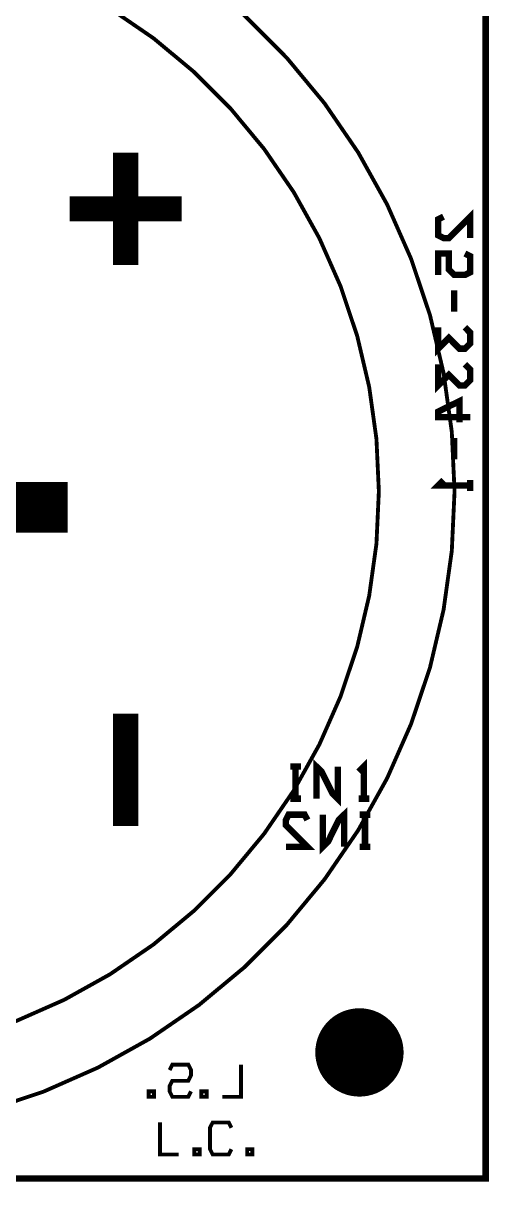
# Model space of a CAD drawing. Extents: x -20 to 155, y -92 to 168.
# Drawn here: x 136.67 to 155.13, y -5.13 to 40.77 of the extents above; entities that cross this region are included whole.
import ezdxf

# ---------------------------------------------------------------- set-up
doc = ezdxf.new("R2010")
doc.units = 0
doc.header["$MEASUREMENT"] = 0
doc.layers.get('0').update_dxf_attribs({"linetype": 'CONTINUOUS'})
for name, color, linetype in [('25-334-1_BOT', 7, 'CONTINUOUS'), ('25-334-1_DRD', 7, 'CONTINUOUS'), ('25-334-1_DRL', 2, 'CONTINUOUS'), ('25-334-1_IN1', 4, 'CONTINUOUS'), ('25-334-1_IN2', 3, 'CONTINUOUS'), ('25-334-1_SMB', 5, 'CONTINUOUS'), ('25-334-1_SMT', 10, 'CONTINUOUS'), ('25-334-1_SST', 11, 'CONTINUOUS'), ('25-334-1_TOP', 13, 'CONTINUOUS'), ('THRUHOLE_NPT', 15, 'CONTINUOUS')]:
    doc.layers.add(name, color=color, linetype=linetype)

# ---------------------------------------------------------------- blocks, each defined once
blk = doc.blocks.new('ROUND_1')
at = {"const_width": 1.75006}
blk.add_lwpolyline([(-0.87503, 0, 1), (0.87503, 0, 1)], format="xyb", close=True, dxfattribs=at)

msp = doc.modelspace()

# ---------------------------------------------------------------- linework, layer by layer
at = {"layer": '25-334-1_BOT'}
for points, const_width in [([(154.38882, 32.258), (154.38882, 33.10382), (153.543, 32.258), (153.33218, 32.258), (153.11882, 32.36468), (153.11882, 32.99968), (153.33218, 33.10382)], 0.254), ([(154.178, 31.64332), (154.38882, 31.53918), (154.38882, 30.90418), (154.178, 30.7975), (153.75382, 30.7975), (153.543, 31.00832), (153.543, 31.64332), (153.11882, 31.64332), (153.11882, 30.7975)], 0.254), ([(153.75382, 29.337), (153.75382, 30.18282)], 0.254), ([(154.178, 28.72232), (154.38882, 28.5115), (154.38882, 28.08732), (154.178, 27.8765), (153.96718, 27.8765), (153.543, 28.30068), (153.11882, 27.8765), (153.11882, 28.72232)], 0.254), ([(154.178, 27.26182), (154.38882, 27.051), (154.38882, 26.62682), (154.178, 26.416), (153.96718, 26.416), (153.543, 26.84018), (153.11882, 26.416), (153.11882, 27.26182)], 0.254), ([(153.96718, 24.9555), (153.96718, 25.80132), (153.11882, 25.37968), (153.11882, 25.16632), (154.38882, 25.16632)], 0.254), ([(153.75382, 23.495), (153.75382, 24.34082)], 0.254), ([(154.38882, 22.45868), (153.11882, 22.45868), (153.33218, 22.6695)], 0.254), ([(154.38882, 22.24532), (154.38882, 22.6695)], 0.254), ([(142.47622, -0.6985), (142.5829, -0.48768), (143.2179, -0.48768), (143.32458, -0.6985), (143.32458, -0.90932), (143.2179, -1.12268), (142.5829, -1.12268), (142.47622, -1.3335), (142.47622, -1.54432), (142.5829, -1.75768), (143.2179, -1.75768), (143.32458, -1.54432)], 0.1524), ([(144.56918, -1.75768), (145.30832, -1.75768), (145.30832, -0.48768)], 0.1524), ([(141.85392, -1.75768), (141.6431, -1.75768), (141.6431, -1.54432), (141.85392, -1.54432), (141.85392, -1.75768)], 0.1524), ([(143.94688, -1.75768), (143.73352, -1.75768), (143.73352, -1.54432), (143.94688, -1.54432), (143.94688, -1.75768)], 0.1524)]:
    msp.add_lwpolyline(points, dxfattribs=dict(at, const_width=const_width))
at = {"layer": '25-334-1_DRD', "const_width": 0.254}
for points in [[(-14.9987, 168.00068), (-14.9987, -4.99872), (155.00096, -4.99872), (155.00096, 168.00068), (-14.9987, 168.00068)], [(149.9997, 0.635), (149.3647, 0)], [(150.6347, 0), (149.9997, 0.635)], [(149.3647, 0), (149.9997, -0.635)], [(149.9997, -0.635), (150.6347, 0)]]:
    msp.add_lwpolyline(points, dxfattribs=at)
at = {"layer": '25-334-1_DRL'}
for points, const_width in [([(-14.9987, 168.00068), (-14.9987, -4.99872), (155.00096, -4.99872), (155.00096, 168.00068), (-14.9987, 168.00068)], 0.254), ([(67.945, 21.59), (138.43, 21.59)], 1.99898)]:
    msp.add_lwpolyline(points, dxfattribs=dict(at, const_width=const_width))
at = {"layer": '25-334-1_IN1', "const_width": 0.254}
for points in [[(149.14118, 11.32332), (149.14118, 10.05332), (148.92782, 10.26668), (148.50618, 11.1125), (148.29282, 11.32332), (148.29282, 10.05332)], [(150.1775, 10.05332), (150.1775, 11.32332), (149.96668, 11.1125)], [(147.68068, 11.32332), (147.2565, 11.32332)], [(147.46732, 10.05332), (147.46732, 11.32332)], [(147.68068, 10.05332), (147.2565, 10.05332)], [(150.38832, 10.05332), (149.96668, 10.05332)]]:
    msp.add_lwpolyline(points, dxfattribs=at)
at = {"layer": '25-334-1_IN2', "const_width": 0.254}
for points in [[(148.54682, 9.41832), (148.54682, 8.14832), (148.76018, 8.36168), (149.18182, 9.2075), (149.39518, 9.41832), (149.39518, 8.14832)], [(147.08632, 8.14832), (147.93468, 8.14832), (147.08632, 8.99668), (147.08632, 9.2075), (147.193, 9.41832), (147.828, 9.41832), (147.93468, 9.2075)], [(150.00732, 9.41832), (150.4315, 9.41832)], [(150.22068, 8.14832), (150.22068, 9.41832)], [(150.00732, 8.14832), (150.4315, 8.14832)]]:
    msp.add_lwpolyline(points, dxfattribs=at)
at = {"layer": '25-334-1_SST', "const_width": 0.1524}
for points in [[(153.76906, 22.225, 0.4142136), (128.27, 47.72406)], [(150.76932, 22.225, 0.4142136), (128.27, 44.72432)], [(128.27, -3.27406, 0.4142136), (153.76906, 22.225)], [(128.27, -0.27432, 0.4142136), (150.76932, 22.225)]]:
    msp.add_lwpolyline(points, format="xyb", dxfattribs=at)
at = {"layer": '25-334-1_SST', "const_width": 1.00076}
for points in [[(140.73124, 31.19374), (140.73124, 35.63874)], [(142.95374, 33.41624), (138.50874, 33.41624)], [(140.73124, 8.96874), (140.73124, 13.41374)]]:
    msp.add_lwpolyline(points, dxfattribs=at)
at = {"layer": '25-334-1_TOP', "const_width": 0.1524}
for points in [[(142.83182, -4.04368), (142.09268, -4.04368), (142.09268, -2.77368)], [(144.92478, -3.83032), (144.8181, -4.04368), (144.1831, -4.04368), (144.07642, -3.83032), (144.07642, -2.9845), (144.1831, -2.77368), (144.8181, -2.77368), (144.92478, -2.9845)], [(143.45412, -4.04368), (143.66748, -4.04368), (143.66748, -3.83032), (143.45412, -3.83032), (143.45412, -4.04368)], [(145.54708, -4.04368), (145.7579, -4.04368), (145.7579, -3.83032), (145.54708, -3.83032), (145.54708, -4.04368)]]:
    msp.add_lwpolyline(points, dxfattribs=at)

# ---------------------------------------------------------------- block references
at = {"layer": '25-334-1_BOT'}
msp.add_blockref('ROUND_1', (149.9997, 0), dxfattribs=at)
at = {"layer": '25-334-1_DRL'}
msp.add_blockref('ROUND_1', (149.9997, 0), dxfattribs=at)
at = {"layer": '25-334-1_IN1'}
msp.add_blockref('ROUND_1', (149.9997, 0), dxfattribs=at)
at = {"layer": '25-334-1_IN2'}
msp.add_blockref('ROUND_1', (149.9997, 0), dxfattribs=at)
at = {"layer": '25-334-1_SMB'}
msp.add_blockref('ROUND_1', (149.9997, 0), dxfattribs=at)
at = {"layer": '25-334-1_SMT'}
msp.add_blockref('ROUND_1', (149.9997, 0), dxfattribs=at)
at = {"layer": '25-334-1_TOP'}
msp.add_blockref('ROUND_1', (149.9997, 0), dxfattribs=at)
at = {"layer": 'THRUHOLE_NPT'}
msp.add_blockref('ROUND_1', (149.9997, 0), dxfattribs=at)

doc.saveas('drawing.dxf')
